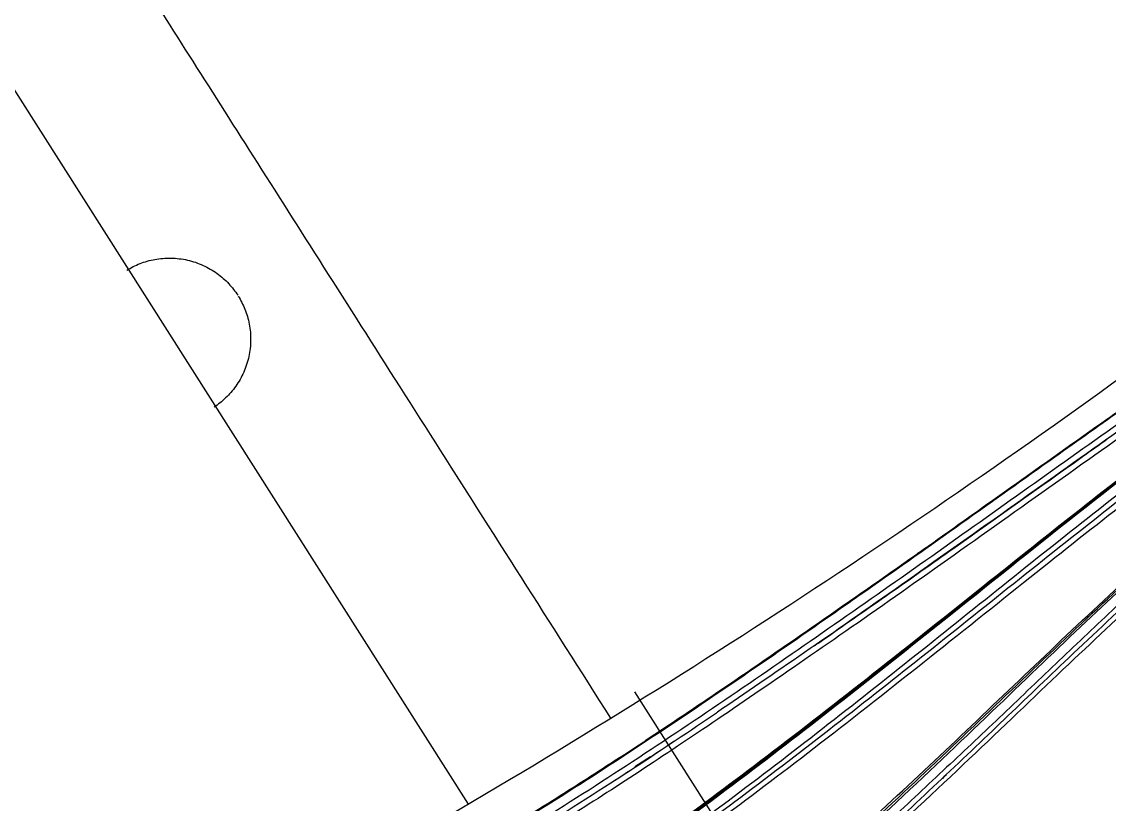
# Model space of a CAD drawing. Header units: millimetres. Extents: x 1145859089 to 1147511753, y -1047484727 to -1047247487.
# Drawn here: x 1146988999 to 1146989065.9, y -1047438294.8 to -1047438246.6 of the extents above; entities that cross this region are included whole.
import ezdxf
from ezdxf.xclip import XClip

# ---------------------------------------------------------------- set-up
doc = ezdxf.new("R2010")
doc.units = ezdxf.units.MM
doc.header["$LTSCALE"] = 100
doc.header["$MEASUREMENT"] = 0
doc.header["$XCLIPFRAME"] = 2
doc.linetypes.add('단지배치도$0$CENTER', pattern=[31, 30, -0.5, 0, -0.5])
doc.layers.get('0').update_dxf_attribs({"linetype": 'CONTINUOUS'})
doc.layers.add('XREF', color=135, linetype='CONTINUOUS')
doc.layers.add('단지배치도$0$W240910', color=135, linetype='CONTINUOUS')

# ---------------------------------------------------------------- blocks, each defined once
blk = doc.blocks.new('단지배치도$0$zw$9902')
at = {"layer": '단지배치도$0$W240910', "linetype": 'ByBlock', "ltscale": 20}
for p, q in [((59057.057, -66563.624), (59287.254, -66925.464)), ((59298.471, -66922.562), (59297.509, -66923.174))]:
    blk.add_line(p, q, dxfattribs=at)
at = {"layer": '단지배치도$0$W240910', "linetype": '단지배치도$0$CENTER', "ltscale": 10}
blk.add_line((59321.116, -66955.683), (59297.499, -66918.559), dxfattribs=at)
at = {"layer": '단지배치도$0$W240910'}
for radius in [11431.377, 11931.377]:
    blk.add_arc((57394.291, -57699.4), radius, 251.6277496, 321.4181311, dxfattribs=at)
at = {"layer": '단지배치도$0$W240910', "linetype": 'ByBlock', "ltscale": 20}
blk.add_arc((59028.478, -66485.812), 510.155, 300.01584, 306.39327, dxfattribs=at)
for points, degree in [([(59296.033, -66920.177), (59250.01, -66847.837), (59250.01, -66847.837)], 2), ([(59334.521, -66901.744), (59332.924, -66902.911), (59329.526, -66905.466), (59323.884, -66909.894), (59317.445, -66915.045), (59310.44, -66920.589), (59304.242, -66925.337), (59298.6, -66929.473), (59293.505, -66932.994), (59290.408, -66934.945), (59288.941, -66935.821)], 3), ([(59320.222, -66906.293), (59322.054, -66904.989), (59323.886, -66903.685), (59325.721, -66902.39)], 3), ([(59293.1, -66942.28), (59294.678, -66941.215), (59297.998, -66938.816), (59303.448, -66934.447), (59309.463, -66929.226), (59316.177, -66922.974), (59322.052, -66917.314), (59327.244, -66912.367), (59331.974, -66908.064), (59334.852, -66905.64), (59336.219, -66904.539)], 3), ([(59336.927, -66905.527), (59335.543, -66906.639), (59332.633, -66909.085), (59327.845, -66913.416), (59322.608, -66918.379), (59316.668, -66924.076), (59309.952, -66930.267), (59303.978, -66935.417), (59298.545, -66939.745), (59295.234, -66942.128), (59293.66, -66943.189)], 3), ([(59308.801, -66914.337), (59308.857, -66914.298), (59308.913, -66914.259), (59308.97, -66914.219)], 3), ([(59296.022, -66924.158), (59297.336, -66923.329), (59298.633, -66922.475), (59299.907, -66921.587)], 3), ([(59316.668, -66923.662), (59316.438, -66923.888), (59316.204, -66924.11), (59315.967, -66924.33)], 3)]:
    blk.add_open_spline(points, degree=degree, dxfattribs=at)
for points, weights in [([(59266.236, -66892.6), (59270.404, -66890.036), (59273.061, -66894.146)], [1, 0.714986683677, 1]), ([(59273.094, -66894.199), (59275.682, -66898.337), (59271.612, -66901.03)], [1, 0.71618742785, 1])]:
    blk.add_rational_spline(points, weights, degree=2, dxfattribs=at)
for points, knots in [([(59285.05, -66929.639), (59285.88, -66929.19), (59286.704, -66928.727), (59291.03, -66926.218), (59295.765, -66923.214), (59305.025, -66916.96), (59308.14, -66914.802), (59316.244, -66909.144), (59321.795, -66905.16), (59328.2, -66900.637), (59330.12, -66899.295), (59332.047, -66897.97)], [0, 0, 0, 0, 0.079666, 0.079666, 0.421851, 0.421851, 0.597487, 0.597487, 0.879584, 0.879584, 1, 1, 1, 1]), ([(59285.073, -66929.663), (59287.153, -66928.536), (59291.216, -66926.116), (59297.18, -66922.291), (59303.061, -66918.346), (59307.918, -66914.995), (59312.76, -66911.617), (59317.586, -66908.212), (59324.317, -66903.404), (59329.143, -66899.996), (59332.055, -66897.994)], [0, 0, 0, 0, 0.00709361, 0.01418546, 0.02127666, 0.02836776, 0.03191298, 0.03900348, 0.04609359, 0.0567277, 0.0567277, 0.0567277, 0.0567277]), ([(59316.011, -66909.267), (59317.579, -66908.155), (59321.114, -66905.642), (59325.634, -66902.424), (59329.431, -66899.761), (59331.255, -66898.497), (59332.09, -66897.922)], [0.653421, 0.653421, 0.653421, 0.653421, 0.7549959, 0.8824964, 0.9462467, 1, 1, 1, 1]), ([(59332.38, -66898.506), (59330.69, -66899.667), (59327.013, -66902.237), (59321.368, -66906.253), (59315.42, -66910.489), (59309.44, -66914.676), (59303.438, -66918.822), (59297.382, -66922.887), (59291.394, -66926.718), (59287.371, -66929.107), (59285.4, -66930.175)], [0, 0, 0, 0, 0.108757, 0.237507, 0.366257, 0.495006, 0.623756, 0.752506, 0.881256, 1, 1, 1, 1]), ([(59332.835, -66899.092), (59331.009, -66900.345), (59327.166, -66903.027), (59320.493, -66907.786), (59313.818, -66912.513), (59307.879, -66916.654), (59302.544, -66920.307), (59297.697, -66923.541), (59293.301, -66926.368), (59289.31, -66928.821), (59286.895, -66930.189), (59285.753, -66930.809)], [0, 0, 0, 0, 0.111111, 0.222222, 0.333333, 0.444444, 0.555556, 0.666667, 0.777778, 0.888889, 1, 1, 1, 1]), ([(59332.467, -66898.89), (59330.711, -66900.103), (59326.965, -66902.724), (59320.465, -66907.351), (59313.807, -66912.068), (59307.851, -66916.226), (59304.276, -66918.668), (59302.558, -66919.827), (59302.544, -66919.843)], [0.0026285, 0.0026285, 0.0026285, 0.0026285, 0.1111111, 0.2222222, 0.3333333, 0.4444444, 0.5555556, 0.5566358, 0.5566358, 0.5566358, 0.5566358]), ([(59288.272, -66934.696), (59292.238, -66932.336), (59300.015, -66926.926), (59311.363, -66918.226), (59322.515, -66909.248), (59329.989, -66903.391), (59333.744, -66900.647)], [0.123852, 0.123852, 0.123852, 0.123852, 3.009708, 6.019416, 9.029124, 11.91377, 11.91377, 11.91377, 11.91377]), ([(59288.32, -66934.766), (59291.376, -66932.938), (59296.78, -66929.293), (59306.301, -66922.264), (59318.359, -66912.729), (59328.027, -66904.902), (59333.771, -66900.691)], [0, 0, 0, 0, 0.01068308, 0.01958029, 0.0355817, 0.05692962, 0.05692962, 0.05692962, 0.05692962]), ([(59293.088, -66931.552), (59294.663, -66930.505), (59298.028, -66928.17), (59303.612, -66924.072), (59309.999, -66919.172), (59317.043, -66913.586), (59323.251, -66908.622), (59328.827, -66904.252), (59332.172, -66901.741), (59333.75, -66900.589)], [0.1304129, 0.1304129, 0.1304129, 0.1304129, 0.25, 0.375, 0.5, 0.625, 0.75, 0.875, 1, 1, 1, 1]), ([(59288.645, -66935.276), (59290.577, -66934.125), (59294.518, -66931.58), (59302.32, -66926.049), (59310.037, -66920.094), (59317.661, -66914.01), (59324.981, -66908.145), (59330.46, -66903.861), (59334.096, -66901.203)], [0, 0, 0, 0, 0.118742, 0.247492, 0.504992, 0.633742, 0.762492, 1, 1, 1, 1]), ([(59334.303, -66901.478), (59330.578, -66904.2), (59323.134, -66910.034), (59311.988, -66919.007), (59300.619, -66927.723), (59292.805, -66933.161), (59288.799, -66935.546)], [0.177706, 0.177706, 0.177706, 0.177706, 3.997519, 7.995035, 11.992552, 15.822247, 15.822247, 15.822247, 15.822247]), ([(59308.542, -66915.727), (59308.778, -66915.576), (59310.319, -66914.507), (59313.166, -66912.517), (59318.447, -66908.799), (59322.904, -66905.612), (59326.072, -66903.369), (59326.575, -66903.015)], [0.4815271, 0.4815271, 0.4815271, 0.4815271, 0.4963033, 0.5806859, 0.6650685, 0.8375358, 0.8700524, 0.8700524, 0.8700524, 0.8700524]), ([(59292.892, -66942.032), (59296.862, -66939.35), (59304.401, -66933.435), (59315.033, -66923.775), (59325.341, -66913.797), (59332.429, -66907.346), (59336.177, -66904.345)], [0, 0, 0, 0, 0.01437799, 0.02875912, 0.04314194, 0.05753139, 0.05753139, 0.05753139, 0.05753139]), ([(59293.001, -66942.151), (59296.875, -66939.522), (59304.422, -66933.618), (59315.104, -66923.877), (59325.453, -66913.814), (59332.528, -66907.391), (59336.163, -66904.466)], [0.142649, 0.142649, 0.142649, 0.142649, 3.467314, 6.934627, 10.401939, 13.714952, 13.714952, 13.714952, 13.714952]), ([(59336.543, -66905.051), (59335.302, -66906.052), (59332.859, -66908.108), (59329.292, -66911.3), (59325.798, -66914.566), (59322.343, -66917.869), (59318.88, -66921.16), (59315.401, -66924.433), (59311.909, -66927.692), (59308.371, -66930.901), (59305.377, -66933.525), (59302.931, -66935.566), (59301.108, -66937.11), (59299.23, -66938.589), (59297.33, -66940.038), (59295.396, -66941.442), (59294.086, -66942.347), (59293.425, -66942.791)], [0, 0, 0, 0, 0.00478807, 0.00957675, 0.01436495, 0.01915126, 0.02393531, 0.02871768, 0.0334999, 0.03828199, 0.04306461, 0.04545663, 0.04784897, 0.05024146, 0.05263373, 0.0550255, 0.05741658, 0.05741658, 0.05741658, 0.05741658]), ([(59335.118, -66906.613), (59334.49, -66907.139), (59332.595, -66908.749), (59329.193, -66911.78), (59323.978, -66916.685), (59320.349, -66920.165), (59316.129, -66924.193), (59311.971, -66928.07), (59308.236, -66931.421), (59305.08, -66934.166), (59300.496, -66937.928), (59296.936, -66940.627), (59294.621, -66942.256), (59293.539, -66942.994)], [0.0428845, 0.0428845, 0.0428845, 0.0428845, 0.0909091, 0.1818182, 0.2727273, 0.3636364, 0.4545455, 0.5454545, 0.6363636, 0.7272727, 0.8181818, 0.9090909, 0.9999997, 0.9999997, 0.9999997, 0.9999997]), ([(59298.145, -66921.552), (59299.749, -66920.504), (59303.338, -66918.092), (59308.882, -66914.27), (59313.037, -66911.364), (59315.208, -66909.832), (59315.409, -66909.69)], [0.2711778, 0.2711778, 0.2711778, 0.2711778, 0.3724943, 0.4999949, 0.6274954, 0.6404663, 0.6404663, 0.6404663, 0.6404663]), ([(59285.678, -66930.432), (59287.618, -66929.376), (59291.612, -66926.999), (59297.206, -66923.424), (59300.89, -66920.962), (59302.544, -66919.843)], [44.782003, 44.782003, 44.782003, 44.782003, 52.61527, 61.261827, 68.359658, 68.359658, 68.359658, 68.359658]), ([(59285.043, -66929.617), (59285.936, -66929.134), (59287.872, -66928.039), (59290.81, -66926.267), (59293.76, -66924.415), (59295.673, -66923.182), (59296.567, -66922.596)], [0, 0, 0, 0, 0.053743, 0.1174933, 0.1812436, 0.2378178, 0.2378178, 0.2378178, 0.2378178])]:
    blk.add_open_spline(points, degree=3, knots=knots, dxfattribs=at)
blk = doc.blocks.new('단지배치도')
blk.add_blockref('단지배치도$0$zw$9902', (141034.193, 142437.157))

msp = doc.modelspace()

# ---------------------------------------------------------------- block references
at = {"layer": 'XREF'}
ref = msp.add_blockref('단지배치도', (1146788705.034274, -1047513806.462535), dxfattribs=at)
XClip(ref).set_block_clipping_path([(72982.4064819524, 34919.7593965302), (360382.4067475507, 255319.7593436702)])

doc.saveas('drawing.dxf')
